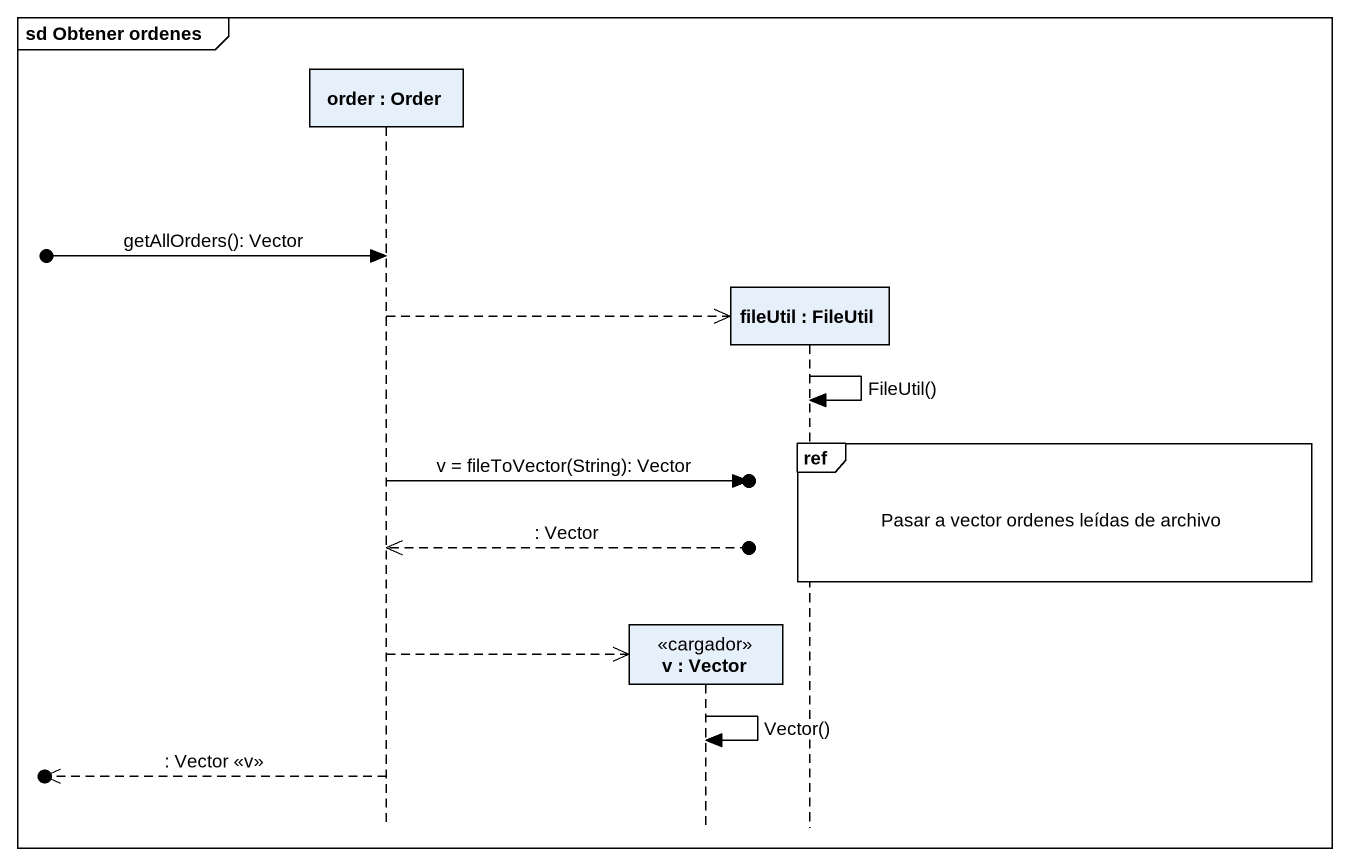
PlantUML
@startuml
mainframe sd Obtener ordenes
hide footbox
participant "order : Order" as order
participant "v : Vector" as v <<cargador>>
participant "fileUtil : FileUtil" as fileUtil

[o-> order : getAllOrders(): Vector
order -->> fileUtil **
fileUtil -> fileUtil : FileUtil()
ref over fileUtil : Pasar a vector ordenes leídas de archivo
order ->o] : v = fileToVector(String): Vector
order <<--o] : : Vector
order -->> v **
v -> v : Vector()
[o<<-- order : : Vector <<v>>
@enduml
